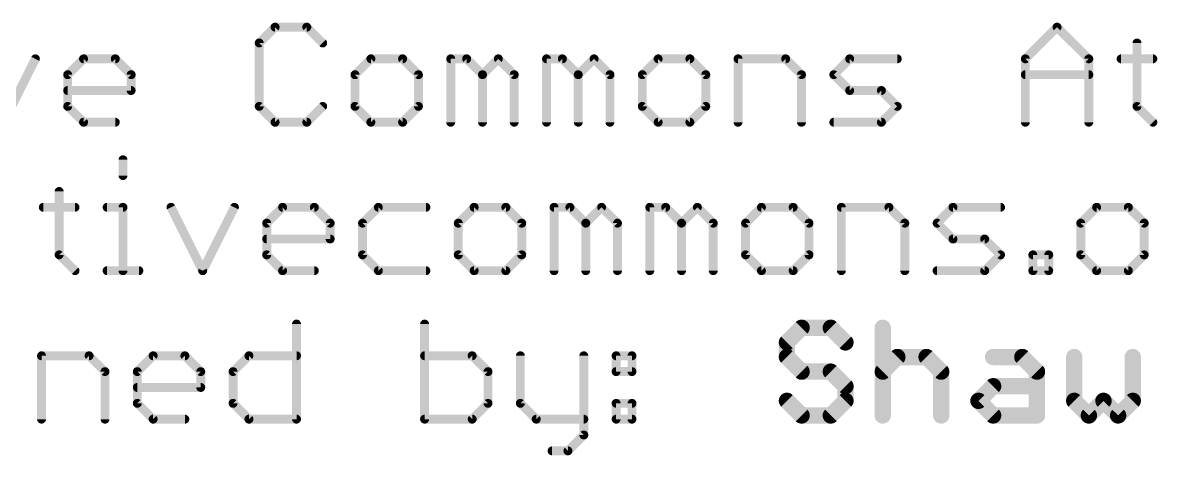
# Model space of a CAD drawing. Extents: x -39 to 68, y -22 to 43.
# Drawn here: x -0.23 to 19.17, y -22.13 to -14.73 of the extents above; entities that cross this region are included whole.
import ezdxf

# ---------------------------------------------------------------- set-up
doc = ezdxf.new("R2010")
doc.units = 0
doc.layers.add('51', color=53, linetype='CONTINUOUS')

msp = doc.modelspace()

# ---------------------------------------------------------------- linework, layer by layer
at = {"layer": '51'}
for points, const_width in [([(4.0891, -14.8068), (3.818, -15.078)], 0.1524), ([(4.6315, -14.8068), (4.0891, -14.8068)], 0.1524), ([(4.9026, -15.078), (4.6315, -14.8068)], 0.1524), ([(16.9152, -15.3491), (17.4576, -14.8068)], 0.1524), ([(17.4576, -14.8068), (17.9999, -15.3491)], 0.1524), ([(3.818, -15.078), (3.818, -16.1626)], 0.1524), ([(18.8236, -15.078), (18.8236, -16.1626)], 0.1524), ([(-0.5512, -16.4338), (-0.0088, -15.3491)], 0.1524), ([(0.5437, -15.6203), (0.8148, -15.3491)], 0.1524), ([(0.8148, -15.3491), (1.3572, -15.3491)], 0.1524), ([(1.3572, -15.3491), (1.6283, -15.6203)], 0.1524), ([(5.7263, -15.3491), (5.4551, -15.6203)], 0.1524), ([(6.2686, -15.3491), (5.7263, -15.3491)], 0.1524), ([(6.5398, -15.6203), (6.2686, -15.3491)], 0.1524), ([(7.0923, -16.4338), (7.0923, -15.3491)], 0.1524), ([(7.0923, -15.3491), (7.3635, -15.3491)], 0.1524), ([(7.3635, -15.3491), (7.6346, -15.6203)], 0.1524), ([(7.6346, -15.6203), (7.9058, -15.3491)], 0.1524), ([(7.9058, -15.3491), (8.177, -15.6203)], 0.1524), ([(8.7294, -16.4338), (8.7294, -15.3491)], 0.1524), ([(8.7294, -15.3491), (9.0006, -15.3491)], 0.1524), ([(9.0006, -15.3491), (9.2718, -15.6203)], 0.1524), ([(9.2718, -15.6203), (9.5429, -15.3491)], 0.1524), ([(9.5429, -15.3491), (9.8141, -15.6203)], 0.1524), ([(10.6378, -15.3491), (10.3666, -15.6203)], 0.1524), ([(11.1801, -15.3491), (10.6378, -15.3491)], 0.1524), ([(11.4513, -15.6203), (11.1801, -15.3491)], 0.1524), ([(12.0038, -16.4338), (12.0038, -15.3491)], 0.1524), ([(12.0038, -15.3491), (12.8173, -15.3491)], 0.1524), ([(12.8173, -15.3491), (13.0884, -15.6203)], 0.1524), ([(13.6409, -15.6203), (13.9121, -15.3491)], 0.1524), ([(13.9121, -15.3491), (14.7256, -15.3491)], 0.1524), ([(16.9152, -16.4338), (16.9152, -15.3491)], 0.1524), ([(17.9999, -15.3491), (17.9999, -16.4338)], 0.1524), ([(18.5524, -15.3491), (19.0947, -15.3491)], 0.1524), ([(0.5437, -16.1626), (0.5437, -15.6203)], 0.1524), ([(1.6283, -15.6203), (1.6283, -15.8915)], 0.1524), ([(5.4551, -15.6203), (5.4551, -16.1626)], 0.1524), ([(6.5398, -16.1626), (6.5398, -15.6203)], 0.1524), ([(7.6346, -15.6203), (7.6346, -16.4338)], 0.1524), ([(8.177, -15.6203), (8.177, -16.4338)], 0.1524), ([(9.2718, -15.6203), (9.2718, -16.4338)], 0.1524), ([(9.8141, -15.6203), (9.8141, -16.4338)], 0.1524), ([(10.3666, -15.6203), (10.3666, -16.1626)], 0.1524), ([(11.4513, -16.1626), (11.4513, -15.6203)], 0.1524), ([(13.0884, -15.6203), (13.0884, -16.4338)], 0.1524), ([(13.9121, -15.8915), (13.6409, -15.6203)], 0.1524), ([(16.9152, -15.6203), (17.9999, -15.6203)], 0.1524), ([(1.6283, -15.8915), (0.5437, -15.8915)], 0.1524), ([(14.4544, -15.8915), (13.9121, -15.8915)], 0.1524), ([(14.7256, -16.1626), (14.4544, -15.8915)], 0.1524), ([(0.8148, -16.4338), (0.5437, -16.1626)], 0.1524), ([(3.818, -16.1626), (4.0891, -16.4338)], 0.1524), ([(4.6315, -16.4338), (4.9026, -16.1626)], 0.1524), ([(5.4551, -16.1626), (5.7263, -16.4338)], 0.1524), ([(6.2686, -16.4338), (6.5398, -16.1626)], 0.1524), ([(10.3666, -16.1626), (10.6378, -16.4338)], 0.1524), ([(11.1801, -16.4338), (11.4513, -16.1626)], 0.1524), ([(14.4544, -16.4338), (14.7256, -16.1626)], 0.1524), ([(18.8236, -16.1626), (19.0947, -16.4338)], 0.1524), ([(1.3572, -16.4338), (0.8148, -16.4338)], 0.1524), ([(4.0891, -16.4338), (4.6315, -16.4338)], 0.1524), ([(5.7263, -16.4338), (6.2686, -16.4338)], 0.1524), ([(10.6378, -16.4338), (11.1801, -16.4338)], 0.1524), ([(13.6409, -16.4338), (14.4544, -16.4338)], 0.1524), ([(1.489, -17.0756), (1.489, -17.3468)], 0.1524), ([(0.3975, -17.618), (0.3975, -18.7026)], 0.1524), ([(0.1264, -17.8891), (0.6687, -17.8891)], 0.1524), ([(1.2178, -17.8891), (1.489, -17.8891)], 0.1524), ([(1.489, -17.8891), (1.489, -18.9738)], 0.1524), ([(2.3092, -17.8891), (2.8516, -18.9738)], 0.1524), ([(2.8516, -18.9738), (3.3939, -17.8891)], 0.1524), ([(3.9464, -18.1603), (4.2176, -17.8891)], 0.1524), ([(4.2176, -17.8891), (4.7599, -17.8891)], 0.1524), ([(4.7599, -17.8891), (5.031, -18.1603)], 0.1524), ([(5.8547, -17.8891), (5.5835, -18.1603)], 0.1524), ([(6.6682, -17.8891), (5.8547, -17.8891)], 0.1524), ([(7.4919, -17.8891), (7.2207, -18.1603)], 0.1524), ([(8.0342, -17.8891), (7.4919, -17.8891)], 0.1524), ([(8.3054, -18.1603), (8.0342, -17.8891)], 0.1524), ([(8.8579, -18.9738), (8.8579, -17.8891)], 0.1524), ([(8.8579, -17.8891), (9.129, -17.8891)], 0.1524), ([(9.129, -17.8891), (9.4002, -18.1603)], 0.1524), ([(9.4002, -18.1603), (9.6714, -17.8891)], 0.1524), ([(9.6714, -17.8891), (9.9425, -18.1603)], 0.1524), ([(10.495, -18.9738), (10.495, -17.8891)], 0.1524), ([(10.495, -17.8891), (10.7662, -17.8891)], 0.1524), ([(10.7662, -17.8891), (11.0373, -18.1603)], 0.1524), ([(11.0373, -18.1603), (11.3085, -17.8891)], 0.1524), ([(11.3085, -17.8891), (11.5797, -18.1603)], 0.1524), ([(12.4033, -17.8891), (12.1322, -18.1603)], 0.1524), ([(12.9457, -17.8891), (12.4033, -17.8891)], 0.1524), ([(13.2168, -18.1603), (12.9457, -17.8891)], 0.1524), ([(13.7693, -18.9738), (13.7693, -17.8891)], 0.1524), ([(13.7693, -17.8891), (14.5828, -17.8891)], 0.1524), ([(14.5828, -17.8891), (14.854, -18.1603)], 0.1524), ([(15.4065, -18.1603), (15.6776, -17.8891)], 0.1524), ([(15.6776, -17.8891), (16.4911, -17.8891)], 0.1524), ([(18.1334, -17.8891), (17.8622, -18.1603)], 0.1524), ([(18.6757, -17.8891), (18.1334, -17.8891)], 0.1524), ([(18.9469, -18.1603), (18.6757, -17.8891)], 0.1524), ([(3.9464, -18.7026), (3.9464, -18.1603)], 0.1524), ([(5.031, -18.1603), (5.031, -18.4315)], 0.1524), ([(5.5835, -18.1603), (5.5835, -18.7026)], 0.1524), ([(7.2207, -18.1603), (7.2207, -18.7026)], 0.1524), ([(8.3054, -18.7026), (8.3054, -18.1603)], 0.1524), ([(9.4002, -18.1603), (9.4002, -18.9738)], 0.1524), ([(9.9425, -18.1603), (9.9425, -18.9738)], 0.1524), ([(11.0373, -18.1603), (11.0373, -18.9738)], 0.1524), ([(11.5797, -18.1603), (11.5797, -18.9738)], 0.1524), ([(12.1322, -18.1603), (12.1322, -18.7026)], 0.1524), ([(13.2168, -18.7026), (13.2168, -18.1603)], 0.1524), ([(14.854, -18.1603), (14.854, -18.9738)], 0.1524), ([(15.6776, -18.4315), (15.4065, -18.1603)], 0.1524), ([(17.8622, -18.1603), (17.8622, -18.7026)], 0.1524), ([(18.9469, -18.7026), (18.9469, -18.1603)], 0.1524), ([(5.031, -18.4315), (3.9464, -18.4315)], 0.1524), ([(16.22, -18.4315), (15.6776, -18.4315)], 0.1524), ([(16.4911, -18.7026), (16.22, -18.4315)], 0.1524), ([(0.3975, -18.7026), (0.6687, -18.9738)], 0.1524), ([(4.2176, -18.9738), (3.9464, -18.7026)], 0.1524), ([(5.5835, -18.7026), (5.8547, -18.9738)], 0.1524), ([(7.2207, -18.7026), (7.4919, -18.9738)], 0.1524), ([(8.0342, -18.9738), (8.3054, -18.7026)], 0.1524), ([(12.1322, -18.7026), (12.4033, -18.9738)], 0.1524), ([(12.9457, -18.9738), (13.2168, -18.7026)], 0.1524), ([(16.22, -18.9738), (16.4911, -18.7026)], 0.1524), ([(17.0436, -18.9738), (17.0436, -18.7026)], 0.1524), ([(17.0436, -18.7026), (17.3148, -18.7026)], 0.1524), ([(17.3148, -18.7026), (17.3148, -18.9738)], 0.1524), ([(17.8622, -18.7026), (18.1334, -18.9738)], 0.1524), ([(18.6757, -18.9738), (18.9469, -18.7026)], 0.1524), ([(1.2178, -18.9738), (1.7601, -18.9738)], 0.1524), ([(4.7599, -18.9738), (4.2176, -18.9738)], 0.1524), ([(5.8547, -18.9738), (6.6682, -18.9738)], 0.1524), ([(7.4919, -18.9738), (8.0342, -18.9738)], 0.1524), ([(12.4033, -18.9738), (12.9457, -18.9738)], 0.1524), ([(15.4065, -18.9738), (16.22, -18.9738)], 0.1524), ([(17.3148, -18.9738), (17.0436, -18.9738)], 0.1524), ([(18.1334, -18.9738), (18.6757, -18.9738)], 0.1524), ([(4.4552, -19.8868), (4.4552, -21.5138)], 0.1524), ([(6.6449, -19.8868), (6.6449, -21.5138)], 0.1524), ([(13.0897, -19.9504), (12.8397, -20.2004)], 0.2794), ([(13.5896, -19.9504), (13.0897, -19.9504)], 0.2794), ([(13.8396, -20.2004), (13.5896, -19.9504)], 0.2794), ([(14.4769, -19.9504), (14.4769, -21.4503)], 0.2794), ([(12.8397, -20.2004), (12.8397, -20.4504)], 0.2794), ([(0.0963, -21.5138), (0.0963, -20.4291)], 0.1524), ([(0.0963, -20.4291), (0.9098, -20.4291)], 0.1524), ([(0.9098, -20.4291), (1.1809, -20.7003)], 0.1524), ([(1.7334, -20.7003), (2.0046, -20.4291)], 0.1524), ([(2.0046, -20.4291), (2.5469, -20.4291)], 0.1524), ([(2.5469, -20.4291), (2.8181, -20.7003)], 0.1524), ([(3.3706, -20.7003), (3.6417, -20.4291)], 0.1524), ([(3.6417, -20.4291), (4.4552, -20.4291)], 0.1524), ([(7.4584, -20.4291), (6.6449, -20.4291)], 0.1524), ([(7.7295, -20.7003), (7.4584, -20.4291)], 0.1524), ([(8.282, -20.4291), (8.282, -21.2426)], 0.1524), ([(9.3667, -20.4291), (9.3667, -21.785)], 0.1524), ([(9.9192, -20.4291), (10.1904, -20.4291)], 0.1524), ([(9.9192, -20.7003), (9.9192, -20.4291)], 0.1524), ([(10.1904, -20.4291), (10.1904, -20.7003)], 0.1524), ([(12.8397, -20.4504), (13.0897, -20.7004)], 0.2794), ([(14.4769, -20.7004), (14.7268, -20.4504)], 0.2794), ([(14.7268, -20.4504), (15.2268, -20.4504)], 0.2794), ([(15.2268, -20.4504), (15.4768, -20.7004)], 0.2794), ([(16.364, -20.4504), (16.864, -20.4504)], 0.2794), ([(16.864, -20.4504), (17.1139, -20.7004)], 0.2794), ([(17.7512, -20.4504), (17.7512, -21.2003)], 0.2794), ([(18.7511, -21.2003), (18.7511, -20.4504)], 0.2794), ([(1.1809, -20.7003), (1.1809, -21.5138)], 0.1524), ([(1.7334, -21.2426), (1.7334, -20.7003)], 0.1524), ([(2.8181, -20.7003), (2.8181, -20.9715)], 0.1524), ([(3.3706, -21.2426), (3.3706, -20.7003)], 0.1524), ([(7.7295, -21.2426), (7.7295, -20.7003)], 0.1524), ([(10.1904, -20.7003), (9.9192, -20.7003)], 0.1524), ([(13.0897, -20.7004), (13.5896, -20.7004)], 0.2794), ([(13.5896, -20.7004), (13.8396, -20.9503)], 0.2794), ([(15.4768, -20.7004), (15.4768, -21.4503)], 0.2794), ([(17.1139, -20.7004), (17.1139, -21.4503)], 0.2794), ([(2.8181, -20.9715), (1.7334, -20.9715)], 0.1524), ([(13.8396, -20.9503), (13.8396, -21.2003)], 0.2794), ([(16.114, -21.2003), (16.364, -20.9503)], 0.2794), ([(16.364, -20.9503), (17.1139, -20.9503)], 0.2794), ([(13.0897, -21.4503), (12.8397, -21.2003)], 0.2794), ([(13.8396, -21.2003), (13.5896, -21.4503)], 0.2794), ([(16.364, -21.4503), (16.114, -21.2003)], 0.2794), ([(17.7512, -21.2003), (18.0011, -21.4503)], 0.2794), ([(18.0011, -21.4503), (18.2511, -21.2003)], 0.2794), ([(18.2511, -21.2003), (18.5011, -21.4503)], 0.2794), ([(18.5011, -21.4503), (18.7511, -21.2003)], 0.2794), ([(2.0046, -21.5138), (1.7334, -21.2426)], 0.1524), ([(3.6417, -21.5138), (3.3706, -21.2426)], 0.1524), ([(7.4584, -21.5138), (7.7295, -21.2426)], 0.1524), ([(8.282, -21.2426), (8.5532, -21.5138)], 0.1524), ([(9.9192, -21.2426), (10.1904, -21.2426)], 0.1524), ([(9.9192, -21.5138), (9.9192, -21.2426)], 0.1524), ([(10.1904, -21.2426), (10.1904, -21.5138)], 0.1524), ([(13.5896, -21.4503), (13.0897, -21.4503)], 0.2794), ([(17.1139, -21.4503), (16.364, -21.4503)], 0.2794), ([(2.5469, -21.5138), (2.0046, -21.5138)], 0.1524), ([(4.4552, -21.5138), (3.6417, -21.5138)], 0.1524), ([(6.6449, -21.5138), (7.4584, -21.5138)], 0.1524), ([(8.5532, -21.5138), (9.3667, -21.5138)], 0.1524), ([(10.1904, -21.5138), (9.9192, -21.5138)], 0.1524), ([(9.3667, -21.785), (9.0955, -22.0561)], 0.1524), ([(9.0955, -22.0561), (8.8244, -22.0561)], 0.1524)]:
    msp.add_lwpolyline(points, dxfattribs=dict(at, const_width=const_width))
for points, const_width in [([(4.0891, -14.7687, 1), (4.0891, -14.8449)], 0.0762), ([(4.1161, -14.8338, 1), (4.0622, -14.7799)], 0.0762), ([(4.6584, -14.7799, 1), (4.6045, -14.8338)], 0.0762), ([(4.6315, -14.8449, 1), (4.6315, -14.7687)], 0.0762), ([(17.4845, -14.7799, 1), (17.4306, -14.8338)], 0.0762), ([(17.4845, -14.8338, 1), (17.4306, -14.7799)], 0.0762), ([(3.791, -15.051, 1), (3.8449, -15.1049)], 0.0762), ([(3.8561, -15.078, 1), (3.7799, -15.078)], 0.0762), ([(4.8757, -15.1049, 1), (4.9296, -15.051)], 0.0762), ([(18.8617, -15.078, 1), (18.7855, -15.078)], 0.0762), ([(0.0252, -15.3662, 1), (-0.0429, -15.3321)], 0.0762), ([(0.8148, -15.311, 1), (0.8148, -15.3872)], 0.0762), ([(0.8418, -15.3761, 1), (0.7879, -15.3222)], 0.0762), ([(1.3841, -15.3222, 1), (1.3302, -15.3761)], 0.0762), ([(1.3572, -15.3872, 1), (1.3572, -15.311)], 0.0762), ([(5.7263, -15.311, 1), (5.7263, -15.3872)], 0.0762), ([(5.7532, -15.3761, 1), (5.6994, -15.3222)], 0.0762), ([(6.2956, -15.3222, 1), (6.2417, -15.3761)], 0.0762), ([(6.2686, -15.3872, 1), (6.2686, -15.311)], 0.0762), ([(7.1304, -15.3491, 1), (7.0542, -15.3491)], 0.0762), ([(7.0923, -15.311, 1), (7.0923, -15.3872)], 0.0762), ([(7.3904, -15.3222, 1), (7.3365, -15.3761)], 0.0762), ([(7.3635, -15.3872, 1), (7.3635, -15.311)], 0.0762), ([(7.9327, -15.3222, 1), (7.8788, -15.3761)], 0.0762), ([(7.9327, -15.3761, 1), (7.8788, -15.3222)], 0.0762), ([(8.7675, -15.3491, 1), (8.6913, -15.3491)], 0.0762), ([(8.7294, -15.311, 1), (8.7294, -15.3872)], 0.0762), ([(9.0276, -15.3222, 1), (8.9737, -15.3761)], 0.0762), ([(9.0006, -15.3872, 1), (9.0006, -15.311)], 0.0762), ([(9.5699, -15.3222, 1), (9.516, -15.3761)], 0.0762), ([(9.5699, -15.3761, 1), (9.516, -15.3222)], 0.0762), ([(10.6378, -15.311, 1), (10.6378, -15.3872)], 0.0762), ([(10.6647, -15.3761, 1), (10.6108, -15.3222)], 0.0762), ([(11.207, -15.3222, 1), (11.1532, -15.3761)], 0.0762), ([(11.1801, -15.3872, 1), (11.1801, -15.311)], 0.0762), ([(12.0419, -15.3491, 1), (11.9657, -15.3491)], 0.0762), ([(12.0038, -15.311, 1), (12.0038, -15.3872)], 0.0762), ([(12.8442, -15.3222, 1), (12.7903, -15.3761)], 0.0762), ([(12.8173, -15.3872, 1), (12.8173, -15.311)], 0.0762), ([(13.9121, -15.311, 1), (13.9121, -15.3872)], 0.0762), ([(13.939, -15.3761, 1), (13.8851, -15.3222)], 0.0762), ([(14.7256, -15.3872, 1), (14.7256, -15.311)], 0.0762), ([(16.9533, -15.3491, 1), (16.8771, -15.3491)], 0.0762), ([(16.8883, -15.3222, 1), (16.9422, -15.3761)], 0.0762), ([(18.038, -15.3491, 1), (17.9618, -15.3491)], 0.0762), ([(17.9729, -15.3761, 1), (18.0268, -15.3222)], 0.0762), ([(18.5524, -15.311, 1), (18.5524, -15.3872)], 0.0762), ([(19.0947, -15.3872, 1), (19.0947, -15.311)], 0.0762), ([(0.5818, -15.6203, 1), (0.5056, -15.6203)], 0.0762), ([(0.5167, -15.5934, 1), (0.5706, -15.6472)], 0.0762), ([(1.6664, -15.6203, 1), (1.5902, -15.6203)], 0.0762), ([(1.6014, -15.6472, 1), (1.6553, -15.5934)], 0.0762), ([(5.4932, -15.6203, 1), (5.417, -15.6203)], 0.0762), ([(5.4282, -15.5934, 1), (5.4821, -15.6472)], 0.0762), ([(6.5779, -15.6203, 1), (6.5017, -15.6203)], 0.0762), ([(6.5129, -15.6472, 1), (6.5667, -15.5934)], 0.0762), ([(7.6727, -15.6203, 1), (7.5965, -15.6203)], 0.0762), ([(7.6077, -15.5934, 1), (7.6616, -15.6472)], 0.0762), ([(7.6077, -15.6472, 1), (7.6616, -15.5934)], 0.0762), ([(8.2151, -15.6203, 1), (8.1389, -15.6203)], 0.0762), ([(8.15, -15.6472, 1), (8.2039, -15.5934)], 0.0762), ([(9.3099, -15.6203, 1), (9.2337, -15.6203)], 0.0762), ([(9.2448, -15.5934, 1), (9.2987, -15.6472)], 0.0762), ([(9.2448, -15.6472, 1), (9.2987, -15.5934)], 0.0762), ([(9.8522, -15.6203, 1), (9.776, -15.6203)], 0.0762), ([(9.7872, -15.6472, 1), (9.8411, -15.5934)], 0.0762), ([(10.4047, -15.6203, 1), (10.3285, -15.6203)], 0.0762), ([(10.3397, -15.5934, 1), (10.3935, -15.6472)], 0.0762), ([(11.4894, -15.6203, 1), (11.4132, -15.6203)], 0.0762), ([(11.4243, -15.6472, 1), (11.4782, -15.5934)], 0.0762), ([(13.1265, -15.6203, 1), (13.0503, -15.6203)], 0.0762), ([(13.0615, -15.6472, 1), (13.1154, -15.5934)], 0.0762), ([(13.6679, -15.5934, 1), (13.614, -15.6472)], 0.0762), ([(13.614, -15.5934, 1), (13.6679, -15.6472)], 0.0762), ([(16.9152, -15.5822, 1), (16.9152, -15.6584)], 0.0762), ([(17.9999, -15.6584, 1), (17.9999, -15.5822)], 0.0762), ([(0.5437, -15.8534, 1), (0.5437, -15.9296)], 0.0762), ([(1.5902, -15.8915, 1), (1.6664, -15.8915)], 0.0762), ([(1.6283, -15.9296, 1), (1.6283, -15.8534)], 0.0762), ([(13.9121, -15.8534, 1), (13.9121, -15.9296)], 0.0762), ([(13.8851, -15.9184, 1), (13.939, -15.8645)], 0.0762), ([(14.4814, -15.8645, 1), (14.4275, -15.9184)], 0.0762), ([(14.4544, -15.9296, 1), (14.4544, -15.8534)], 0.0762), ([(0.5706, -16.1357, 1), (0.5167, -16.1896)], 0.0762), ([(3.8449, -16.1357, 1), (3.791, -16.1896)], 0.0762), ([(4.9296, -16.1896, 1), (4.8757, -16.1357)], 0.0762), ([(5.4821, -16.1357, 1), (5.4282, -16.1896)], 0.0762), ([(6.5667, -16.1896, 1), (6.5129, -16.1357)], 0.0762), ([(10.3935, -16.1357, 1), (10.3397, -16.1896)], 0.0762), ([(11.4782, -16.1896, 1), (11.4243, -16.1357)], 0.0762), ([(14.7525, -16.1896, 1), (14.6986, -16.1357)], 0.0762), ([(14.6986, -16.1896, 1), (14.7525, -16.1357)], 0.0762), ([(18.8505, -16.1357, 1), (18.7966, -16.1896)], 0.0762), ([(0.5056, -16.1626, 1), (0.5818, -16.1626)], 0.0762), ([(3.7799, -16.1626, 1), (3.8561, -16.1626)], 0.0762), ([(5.417, -16.1626, 1), (5.4932, -16.1626)], 0.0762), ([(6.5017, -16.1626, 1), (6.5779, -16.1626)], 0.0762), ([(10.3285, -16.1626, 1), (10.4047, -16.1626)], 0.0762), ([(11.4132, -16.1626, 1), (11.4894, -16.1626)], 0.0762), ([(18.7855, -16.1626, 1), (18.8617, -16.1626)], 0.0762), ([(0.8148, -16.3957, 1), (0.8148, -16.4719)], 0.0762), ([(0.7879, -16.4607, 1), (0.8418, -16.4069)], 0.0762), ([(1.3572, -16.4719, 1), (1.3572, -16.3957)], 0.0762), ([(4.0891, -16.3957, 1), (4.0891, -16.4719)], 0.0762), ([(4.0622, -16.4607, 1), (4.1161, -16.4069)], 0.0762), ([(4.6045, -16.4069, 1), (4.6584, -16.4607)], 0.0762), ([(4.6315, -16.4719, 1), (4.6315, -16.3957)], 0.0762), ([(5.7263, -16.3957, 1), (5.7263, -16.4719)], 0.0762), ([(5.6994, -16.4607, 1), (5.7532, -16.4069)], 0.0762), ([(6.2417, -16.4069, 1), (6.2956, -16.4607)], 0.0762), ([(6.2686, -16.4719, 1), (6.2686, -16.3957)], 0.0762), ([(7.0542, -16.4338, 1), (7.1304, -16.4338)], 0.0762), ([(7.5965, -16.4338, 1), (7.6727, -16.4338)], 0.0762), ([(8.1389, -16.4338, 1), (8.2151, -16.4338)], 0.0762), ([(8.6913, -16.4338, 1), (8.7675, -16.4338)], 0.0762), ([(9.2337, -16.4338, 1), (9.3099, -16.4338)], 0.0762), ([(9.776, -16.4338, 1), (9.8522, -16.4338)], 0.0762), ([(10.6378, -16.3957, 1), (10.6378, -16.4719)], 0.0762), ([(10.6108, -16.4607, 1), (10.6647, -16.4069)], 0.0762), ([(11.1532, -16.4069, 1), (11.207, -16.4607)], 0.0762), ([(11.1801, -16.4719, 1), (11.1801, -16.3957)], 0.0762), ([(11.9657, -16.4338, 1), (12.0419, -16.4338)], 0.0762), ([(13.0503, -16.4338, 1), (13.1265, -16.4338)], 0.0762), ([(13.6409, -16.3957, 1), (13.6409, -16.4719)], 0.0762), ([(14.4275, -16.4069, 1), (14.4814, -16.4607)], 0.0762), ([(14.4544, -16.4719, 1), (14.4544, -16.3957)], 0.0762), ([(16.8771, -16.4338, 1), (16.9533, -16.4338)], 0.0762), ([(17.9618, -16.4338, 1), (18.038, -16.4338)], 0.0762), ([(19.0678, -16.4607, 1), (19.1217, -16.4069)], 0.0762), ([(1.5271, -17.0756, 1), (1.4509, -17.0756)], 0.0762), ([(1.4509, -17.3468, 1), (1.5271, -17.3468)], 0.0762), ([(0.4356, -17.618, 1), (0.3594, -17.618)], 0.0762), ([(0.1264, -17.851, 1), (0.1264, -17.9272)], 0.0762), ([(0.6687, -17.9272, 1), (0.6687, -17.851)], 0.0762), ([(1.2178, -17.851, 1), (1.2178, -17.9272)], 0.0762), ([(1.5271, -17.8891, 1), (1.4509, -17.8891)], 0.0762), ([(1.489, -17.9272, 1), (1.489, -17.851)], 0.0762), ([(2.3433, -17.8721, 1), (2.2752, -17.9062)], 0.0762), ([(3.428, -17.9062, 1), (3.3598, -17.8721)], 0.0762), ([(4.2176, -17.851, 1), (4.2176, -17.9272)], 0.0762), ([(4.2445, -17.9161, 1), (4.1906, -17.8622)], 0.0762), ([(4.7868, -17.8622, 1), (4.7329, -17.9161)], 0.0762), ([(4.7599, -17.9272, 1), (4.7599, -17.851)], 0.0762), ([(5.8547, -17.851, 1), (5.8547, -17.9272)], 0.0762), ([(5.8816, -17.9161, 1), (5.8278, -17.8622)], 0.0762), ([(6.6682, -17.9272, 1), (6.6682, -17.851)], 0.0762), ([(7.4919, -17.851, 1), (7.4919, -17.9272)], 0.0762), ([(7.5188, -17.9161, 1), (7.4649, -17.8622)], 0.0762), ([(8.0611, -17.8622, 1), (8.0073, -17.9161)], 0.0762), ([(8.0342, -17.9272, 1), (8.0342, -17.851)], 0.0762), ([(8.896, -17.8891, 1), (8.8198, -17.8891)], 0.0762), ([(8.8579, -17.851, 1), (8.8579, -17.9272)], 0.0762), ([(9.156, -17.8622, 1), (9.1021, -17.9161)], 0.0762), ([(9.129, -17.9272, 1), (9.129, -17.851)], 0.0762), ([(9.6983, -17.8622, 1), (9.6444, -17.9161)], 0.0762), ([(9.6983, -17.9161, 1), (9.6444, -17.8622)], 0.0762), ([(10.5331, -17.8891, 1), (10.4569, -17.8891)], 0.0762), ([(10.495, -17.851, 1), (10.495, -17.9272)], 0.0762), ([(10.7931, -17.8622, 1), (10.7392, -17.9161)], 0.0762), ([(10.7662, -17.9272, 1), (10.7662, -17.851)], 0.0762), ([(11.3354, -17.8622, 1), (11.2816, -17.9161)], 0.0762), ([(11.3354, -17.9161, 1), (11.2816, -17.8622)], 0.0762), ([(12.4033, -17.851, 1), (12.4033, -17.9272)], 0.0762), ([(12.4303, -17.9161, 1), (12.3764, -17.8622)], 0.0762), ([(12.9726, -17.8622, 1), (12.9187, -17.9161)], 0.0762), ([(12.9457, -17.9272, 1), (12.9457, -17.851)], 0.0762), ([(13.8074, -17.8891, 1), (13.7312, -17.8891)], 0.0762), ([(13.7693, -17.851, 1), (13.7693, -17.9272)], 0.0762), ([(14.6098, -17.8622, 1), (14.5559, -17.9161)], 0.0762), ([(14.5828, -17.9272, 1), (14.5828, -17.851)], 0.0762), ([(15.6776, -17.851, 1), (15.6776, -17.9272)], 0.0762), ([(15.7046, -17.9161, 1), (15.6507, -17.8622)], 0.0762), ([(16.4911, -17.9272, 1), (16.4911, -17.851)], 0.0762), ([(18.1334, -17.851, 1), (18.1334, -17.9272)], 0.0762), ([(18.1603, -17.9161, 1), (18.1064, -17.8622)], 0.0762), ([(18.7027, -17.8622, 1), (18.6488, -17.9161)], 0.0762), ([(18.6757, -17.9272, 1), (18.6757, -17.851)], 0.0762), ([(3.9845, -18.1603, 1), (3.9083, -18.1603)], 0.0762), ([(3.9194, -18.1334, 1), (3.9733, -18.1872)], 0.0762), ([(5.0691, -18.1603, 1), (4.9929, -18.1603)], 0.0762), ([(5.0041, -18.1872, 1), (5.058, -18.1334)], 0.0762), ([(5.6216, -18.1603, 1), (5.5454, -18.1603)], 0.0762), ([(5.5566, -18.1334, 1), (5.6105, -18.1872)], 0.0762), ([(7.2588, -18.1603, 1), (7.1826, -18.1603)], 0.0762), ([(7.1938, -18.1334, 1), (7.2476, -18.1872)], 0.0762), ([(8.3435, -18.1603, 1), (8.2673, -18.1603)], 0.0762), ([(8.2784, -18.1872, 1), (8.3323, -18.1334)], 0.0762), ([(9.4383, -18.1603, 1), (9.3621, -18.1603)], 0.0762), ([(9.3732, -18.1334, 1), (9.4271, -18.1872)], 0.0762), ([(9.3732, -18.1872, 1), (9.4271, -18.1334)], 0.0762), ([(9.9806, -18.1603, 1), (9.9044, -18.1603)], 0.0762), ([(9.9156, -18.1872, 1), (9.9695, -18.1334)], 0.0762), ([(11.0754, -18.1603, 1), (10.9992, -18.1603)], 0.0762), ([(11.0104, -18.1334, 1), (11.0643, -18.1872)], 0.0762), ([(11.0104, -18.1872, 1), (11.0643, -18.1334)], 0.0762), ([(11.6178, -18.1603, 1), (11.5416, -18.1603)], 0.0762), ([(11.5527, -18.1872, 1), (11.6066, -18.1334)], 0.0762), ([(12.1703, -18.1603, 1), (12.0941, -18.1603)], 0.0762), ([(12.1052, -18.1334, 1), (12.1591, -18.1872)], 0.0762), ([(13.2549, -18.1603, 1), (13.1787, -18.1603)], 0.0762), ([(13.1899, -18.1872, 1), (13.2438, -18.1334)], 0.0762), ([(14.8921, -18.1603, 1), (14.8159, -18.1603)], 0.0762), ([(14.827, -18.1872, 1), (14.8809, -18.1334)], 0.0762), ([(15.4334, -18.1334, 1), (15.3795, -18.1872)], 0.0762), ([(15.3795, -18.1334, 1), (15.4334, -18.1872)], 0.0762), ([(17.9003, -18.1603, 1), (17.8241, -18.1603)], 0.0762), ([(17.8353, -18.1334, 1), (17.8892, -18.1872)], 0.0762), ([(18.985, -18.1603, 1), (18.9088, -18.1603)], 0.0762), ([(18.9199, -18.1872, 1), (18.9738, -18.1334)], 0.0762), ([(3.9464, -18.3934, 1), (3.9464, -18.4696)], 0.0762), ([(4.9929, -18.4315, 1), (5.0691, -18.4315)], 0.0762), ([(5.031, -18.4696, 1), (5.031, -18.3934)], 0.0762), ([(15.6776, -18.3934, 1), (15.6776, -18.4696)], 0.0762), ([(15.6507, -18.4584, 1), (15.7046, -18.4045)], 0.0762), ([(16.2469, -18.4045, 1), (16.193, -18.4584)], 0.0762), ([(16.22, -18.4696, 1), (16.22, -18.3934)], 0.0762), ([(0.4245, -18.6757, 1), (0.3706, -18.7296)], 0.0762), ([(0.3594, -18.7026, 1), (0.4356, -18.7026)], 0.0762), ([(3.9733, -18.6757, 1), (3.9194, -18.7296)], 0.0762), ([(3.9083, -18.7026, 1), (3.9845, -18.7026)], 0.0762), ([(5.6105, -18.6757, 1), (5.5566, -18.7296)], 0.0762), ([(5.5454, -18.7026, 1), (5.6216, -18.7026)], 0.0762), ([(7.2476, -18.6757, 1), (7.1938, -18.7296)], 0.0762), ([(7.1826, -18.7026, 1), (7.2588, -18.7026)], 0.0762), ([(8.2673, -18.7026, 1), (8.3435, -18.7026)], 0.0762), ([(8.3323, -18.7296, 1), (8.2784, -18.6757)], 0.0762), ([(12.1591, -18.6757, 1), (12.1052, -18.7296)], 0.0762), ([(12.0941, -18.7026, 1), (12.1703, -18.7026)], 0.0762), ([(13.1787, -18.7026, 1), (13.2549, -18.7026)], 0.0762), ([(13.2438, -18.7296, 1), (13.1899, -18.6757)], 0.0762), ([(16.5181, -18.7296, 1), (16.4642, -18.6757)], 0.0762), ([(16.4642, -18.7296, 1), (16.5181, -18.6757)], 0.0762), ([(17.0817, -18.7026, 1), (17.0055, -18.7026)], 0.0762), ([(17.0436, -18.6645, 1), (17.0436, -18.7407)], 0.0762), ([(17.3529, -18.7026, 1), (17.2767, -18.7026)], 0.0762), ([(17.3148, -18.7407, 1), (17.3148, -18.6645)], 0.0762), ([(17.8892, -18.6757, 1), (17.8353, -18.7296)], 0.0762), ([(17.8241, -18.7026, 1), (17.9003, -18.7026)], 0.0762), ([(18.9088, -18.7026, 1), (18.985, -18.7026)], 0.0762), ([(18.9738, -18.7296, 1), (18.9199, -18.6757)], 0.0762), ([(0.6417, -19.0007, 1), (0.6956, -18.9469)], 0.0762), ([(1.2178, -18.9357, 1), (1.2178, -19.0119)], 0.0762), ([(1.4509, -18.9738, 1), (1.5271, -18.9738)], 0.0762), ([(1.7601, -19.0119, 1), (1.7601, -18.9357)], 0.0762), ([(2.8175, -18.9568, 1), (2.8856, -18.9908)], 0.0762), ([(2.8175, -18.9908, 1), (2.8856, -18.9568)], 0.0762), ([(4.2176, -18.9357, 1), (4.2176, -19.0119)], 0.0762), ([(4.1906, -19.0007, 1), (4.2445, -18.9469)], 0.0762), ([(4.7599, -19.0119, 1), (4.7599, -18.9357)], 0.0762), ([(5.8547, -18.9357, 1), (5.8547, -19.0119)], 0.0762), ([(5.8278, -19.0007, 1), (5.8816, -18.9469)], 0.0762), ([(6.6682, -19.0119, 1), (6.6682, -18.9357)], 0.0762), ([(7.4919, -18.9357, 1), (7.4919, -19.0119)], 0.0762), ([(7.4649, -19.0007, 1), (7.5188, -18.9469)], 0.0762), ([(8.0073, -18.9469, 1), (8.0611, -19.0007)], 0.0762), ([(8.0342, -19.0119, 1), (8.0342, -18.9357)], 0.0762), ([(8.8198, -18.9738, 1), (8.896, -18.9738)], 0.0762), ([(9.3621, -18.9738, 1), (9.4383, -18.9738)], 0.0762), ([(9.9044, -18.9738, 1), (9.9806, -18.9738)], 0.0762), ([(10.4569, -18.9738, 1), (10.5331, -18.9738)], 0.0762), ([(10.9992, -18.9738, 1), (11.0754, -18.9738)], 0.0762), ([(11.5416, -18.9738, 1), (11.6178, -18.9738)], 0.0762), ([(12.4033, -18.9357, 1), (12.4033, -19.0119)], 0.0762), ([(12.3764, -19.0007, 1), (12.4303, -18.9469)], 0.0762), ([(12.9187, -18.9469, 1), (12.9726, -19.0007)], 0.0762), ([(12.9457, -19.0119, 1), (12.9457, -18.9357)], 0.0762), ([(13.7312, -18.9738, 1), (13.8074, -18.9738)], 0.0762), ([(14.8159, -18.9738, 1), (14.8921, -18.9738)], 0.0762), ([(15.4065, -18.9357, 1), (15.4065, -19.0119)], 0.0762), ([(16.193, -18.9469, 1), (16.2469, -19.0007)], 0.0762), ([(16.22, -19.0119, 1), (16.22, -18.9357)], 0.0762), ([(17.0436, -18.9357, 1), (17.0436, -19.0119)], 0.0762), ([(17.0055, -18.9738, 1), (17.0817, -18.9738)], 0.0762), ([(17.2767, -18.9738, 1), (17.3529, -18.9738)], 0.0762), ([(17.3148, -19.0119, 1), (17.3148, -18.9357)], 0.0762), ([(18.1334, -18.9357, 1), (18.1334, -19.0119)], 0.0762), ([(18.1064, -19.0007, 1), (18.1603, -18.9469)], 0.0762), ([(18.6488, -18.9469, 1), (18.7026, -19.0007)], 0.0762), ([(18.6757, -19.0119, 1), (18.6757, -18.9357)], 0.0762), ([(4.4933, -19.8868, 1), (4.4171, -19.8868)], 0.0762), ([(6.683, -19.8868, 1), (6.6068, -19.8868)], 0.0762), ([(13.0897, -19.8806, 1), (13.0897, -20.0203)], 0.1397), ([(13.1391, -19.9998, 1), (13.0403, -19.901)], 0.1397), ([(13.639, -19.901, 1), (13.5402, -19.9998)], 0.1397), ([(13.5896, -20.0203, 1), (13.5896, -19.8806)], 0.1397), ([(14.5467, -19.9504, 1), (14.407, -19.9504)], 0.1397), ([(12.9096, -20.2004, 1), (12.7698, -20.2004)], 0.1397), ([(12.7903, -20.151, 1), (12.8891, -20.2498)], 0.1397), ([(13.7902, -20.2498, 1), (13.889, -20.151)], 0.1397), ([(0.1344, -20.4291, 1), (0.0582, -20.4291)], 0.0762), ([(0.0963, -20.391, 1), (0.0963, -20.4672)], 0.0762), ([(0.9367, -20.4022, 1), (0.8828, -20.4561)], 0.0762), ([(0.9098, -20.4672, 1), (0.9098, -20.391)], 0.0762), ([(2.0046, -20.391, 1), (2.0046, -20.4672)], 0.0762), ([(2.0315, -20.4561, 1), (1.9776, -20.4022)], 0.0762), ([(2.5739, -20.4022, 1), (2.52, -20.4561)], 0.0762), ([(2.5469, -20.4672, 1), (2.5469, -20.391)], 0.0762), ([(3.6417, -20.391, 1), (3.6417, -20.4672)], 0.0762), ([(3.6687, -20.4561, 1), (3.6148, -20.4022)], 0.0762), ([(4.4552, -20.4672, 1), (4.4552, -20.391)], 0.0762), ([(6.6449, -20.391, 1), (6.6449, -20.4672)], 0.0762), ([(7.4853, -20.4022, 1), (7.4314, -20.4561)], 0.0762), ([(7.4584, -20.4672, 1), (7.4584, -20.391)], 0.0762), ([(8.3201, -20.4291, 1), (8.2439, -20.4291)], 0.0762), ([(9.4048, -20.4291, 1), (9.3286, -20.4291)], 0.0762), ([(9.9192, -20.391, 1), (9.9192, -20.4672)], 0.0762), ([(9.9573, -20.4291, 1), (9.8811, -20.4291)], 0.0762), ([(10.2285, -20.4291, 1), (10.1523, -20.4291)], 0.0762), ([(10.1904, -20.4672, 1), (10.1904, -20.391)], 0.0762), ([(12.8891, -20.401, 1), (12.7903, -20.4998)], 0.1397), ([(14.7268, -20.3805, 1), (14.7268, -20.5202)], 0.1397), ([(14.7762, -20.4998, 1), (14.6774, -20.401)], 0.1397), ([(15.2762, -20.401, 1), (15.1774, -20.4998)], 0.1397), ([(15.2268, -20.5202, 1), (15.2268, -20.3805)], 0.1397), ([(16.364, -20.3805, 1), (16.364, -20.5202)], 0.1397), ([(16.9133, -20.401, 1), (16.8146, -20.4998)], 0.1397), ([(16.864, -20.5202, 1), (16.864, -20.3805)], 0.1397), ([(17.821, -20.4504, 1), (17.6813, -20.4504)], 0.1397), ([(18.8209, -20.4504, 1), (18.6812, -20.4504)], 0.1397), ([(12.7698, -20.4504, 1), (12.9096, -20.4504)], 0.1397), ([(1.219, -20.7003, 1), (1.1428, -20.7003)], 0.0762), ([(1.154, -20.7272, 1), (1.2079, -20.6734)], 0.0762), ([(1.7715, -20.7003, 1), (1.6953, -20.7003)], 0.0762), ([(1.7065, -20.6734, 1), (1.7604, -20.7272)], 0.0762), ([(2.8562, -20.7003, 1), (2.78, -20.7003)], 0.0762), ([(2.7911, -20.7272, 1), (2.845, -20.6734)], 0.0762), ([(3.4087, -20.7003, 1), (3.3325, -20.7003)], 0.0762), ([(3.3436, -20.6734, 1), (3.3975, -20.7272)], 0.0762), ([(7.7676, -20.7003, 1), (7.6914, -20.7003)], 0.0762), ([(7.7026, -20.7272, 1), (7.7565, -20.6734)], 0.0762), ([(9.9192, -20.6622, 1), (9.9192, -20.7384)], 0.0762), ([(9.8811, -20.7003, 1), (9.9573, -20.7003)], 0.0762), ([(10.1523, -20.7003, 1), (10.2285, -20.7003)], 0.0762), ([(10.1904, -20.7384, 1), (10.1904, -20.6622)], 0.0762), ([(13.0897, -20.6305, 1), (13.0897, -20.7702)], 0.1397), ([(13.0403, -20.7498, 1), (13.1391, -20.651)], 0.1397), ([(13.639, -20.651, 1), (13.5402, -20.7498)], 0.1397), ([(13.5896, -20.7702, 1), (13.5896, -20.6305)], 0.1397), ([(14.4275, -20.651, 1), (14.5262, -20.7498)], 0.1397), ([(15.5466, -20.7004, 1), (15.4069, -20.7004)], 0.1397), ([(15.4274, -20.7498, 1), (15.5262, -20.651)], 0.1397), ([(17.1838, -20.7004, 1), (17.0441, -20.7004)], 0.1397), ([(17.0645, -20.7498, 1), (17.1633, -20.651)], 0.1397), ([(1.7334, -20.9334, 1), (1.7334, -21.0096)], 0.0762), ([(2.78, -20.9715, 1), (2.8562, -20.9715)], 0.0762), ([(2.8181, -21.0096, 1), (2.8181, -20.9334)], 0.0762), ([(13.9095, -20.9503, 1), (13.7698, -20.9503)], 0.1397), ([(13.7902, -20.9997, 1), (13.889, -20.9009)], 0.1397), ([(16.364, -20.8805, 1), (16.364, -21.0202)], 0.1397), ([(16.4134, -20.9997, 1), (16.3146, -20.9009)], 0.1397), ([(17.1139, -21.0202, 1), (17.1139, -20.8805)], 0.1397), ([(12.8891, -21.1509, 1), (12.7903, -21.2497)], 0.1397), ([(13.7698, -21.2003, 1), (13.9095, -21.2003)], 0.1397), ([(13.889, -21.2497, 1), (13.7902, -21.1509)], 0.1397), ([(16.1634, -21.1509, 1), (16.0646, -21.2497)], 0.1397), ([(16.0646, -21.1509, 1), (16.1634, -21.2497)], 0.1397), ([(17.8006, -21.1509, 1), (17.7018, -21.2497)], 0.1397), ([(17.6813, -21.2003, 1), (17.821, -21.2003)], 0.1397), ([(18.3005, -21.1509, 1), (18.2017, -21.2497)], 0.1397), ([(18.3005, -21.2497, 1), (18.2017, -21.1509)], 0.1397), ([(18.6812, -21.2003, 1), (18.8209, -21.2003)], 0.1397), ([(18.8005, -21.2497, 1), (18.7017, -21.1509)], 0.1397), ([(1.7604, -21.2157, 1), (1.7065, -21.2696)], 0.0762), ([(1.6953, -21.2426, 1), (1.7715, -21.2426)], 0.0762), ([(3.3975, -21.2157, 1), (3.3436, -21.2696)], 0.0762), ([(3.3325, -21.2426, 1), (3.4087, -21.2426)], 0.0762), ([(7.6914, -21.2426, 1), (7.7676, -21.2426)], 0.0762), ([(7.7565, -21.2696, 1), (7.7026, -21.2157)], 0.0762), ([(8.309, -21.2157, 1), (8.2551, -21.2696)], 0.0762), ([(8.2439, -21.2426, 1), (8.3201, -21.2426)], 0.0762), ([(9.9192, -21.2045, 1), (9.9192, -21.2807)], 0.0762), ([(9.9573, -21.2426, 1), (9.8811, -21.2426)], 0.0762), ([(10.2285, -21.2426, 1), (10.1523, -21.2426)], 0.0762), ([(10.1904, -21.2807, 1), (10.1904, -21.2045)], 0.0762), ([(13.0897, -21.3805, 1), (13.0897, -21.5202)], 0.1397), ([(13.0403, -21.4997, 1), (13.1391, -21.4009)], 0.1397), ([(13.5402, -21.4009, 1), (13.639, -21.4997)], 0.1397), ([(13.5896, -21.5202, 1), (13.5896, -21.3805)], 0.1397), ([(16.364, -21.3805, 1), (16.364, -21.5202)], 0.1397), ([(16.3146, -21.4997, 1), (16.4134, -21.4009)], 0.1397), ([(17.1139, -21.5202, 1), (17.1139, -21.3805)], 0.1397), ([(17.9518, -21.4009, 1), (18.0505, -21.4997)], 0.1397), ([(17.9518, -21.4997, 1), (18.0505, -21.4009)], 0.1397), ([(18.4517, -21.4009, 1), (18.5505, -21.4997)], 0.1397), ([(18.4517, -21.4997, 1), (18.5505, -21.4009)], 0.1397), ([(0.0582, -21.5138, 1), (0.1344, -21.5138)], 0.0762), ([(1.1428, -21.5138, 1), (1.219, -21.5138)], 0.0762), ([(2.0046, -21.4757, 1), (2.0046, -21.5519)], 0.0762), ([(1.9776, -21.5407, 1), (2.0315, -21.4869)], 0.0762), ([(2.5469, -21.5519, 1), (2.5469, -21.4757)], 0.0762), ([(3.6417, -21.4757, 1), (3.6417, -21.5519)], 0.0762), ([(3.6148, -21.5407, 1), (3.6687, -21.4869)], 0.0762), ([(4.4171, -21.5138, 1), (4.4933, -21.5138)], 0.0762), ([(4.4552, -21.5519, 1), (4.4552, -21.4757)], 0.0762), ([(6.6449, -21.4757, 1), (6.6449, -21.5519)], 0.0762), ([(6.6068, -21.5138, 1), (6.683, -21.5138)], 0.0762), ([(7.4314, -21.4869, 1), (7.4853, -21.5407)], 0.0762), ([(7.4584, -21.5519, 1), (7.4584, -21.4757)], 0.0762), ([(8.5532, -21.4757, 1), (8.5532, -21.5519)], 0.0762), ([(8.5263, -21.5407, 1), (8.5801, -21.4869)], 0.0762), ([(9.3667, -21.5519, 1), (9.3667, -21.4757)], 0.0762), ([(9.9192, -21.4757, 1), (9.9192, -21.5519)], 0.0762), ([(9.8811, -21.5138, 1), (9.9573, -21.5138)], 0.0762), ([(10.1523, -21.5138, 1), (10.2285, -21.5138)], 0.0762), ([(10.1904, -21.5519, 1), (10.1904, -21.4757)], 0.0762), ([(14.407, -21.4503, 1), (14.5467, -21.4503)], 0.1397), ([(15.4069, -21.4503, 1), (15.5466, -21.4503)], 0.1397), ([(17.0441, -21.4503, 1), (17.1838, -21.4503)], 0.1397), ([(9.3936, -21.8119, 1), (9.3398, -21.758)], 0.0762), ([(9.3286, -21.785, 1), (9.4048, -21.785)], 0.0762), ([(8.8244, -22.018, 1), (8.8244, -22.0942)], 0.0762), ([(9.0686, -22.0292, 1), (9.1225, -22.0831)], 0.0762), ([(9.0955, -22.0942, 1), (9.0955, -22.018)], 0.0762)]:
    msp.add_lwpolyline(points, format="xyb", dxfattribs=dict(at, const_width=const_width))

doc.saveas('drawing.dxf')
